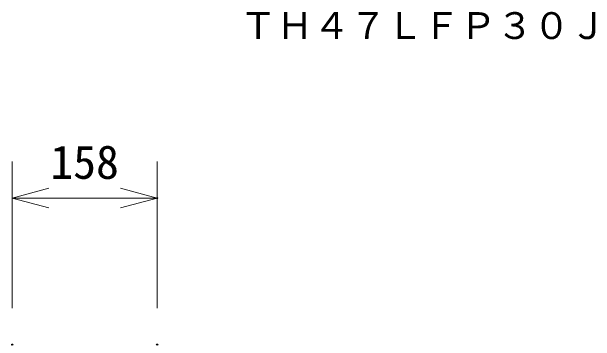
# Model space of a CAD drawing. Units: millimetres, scale not verified. Extents: x -63 to 62, y -56 to 57.
# Drawn here: x 27.09 to 58.92, y 30.45 to 48.45 of the extents above; entities that cross this region are included whole.
import ezdxf
from ezdxf.enums import TextEntityAlignment as Align

# ---------------------------------------------------------------- set-up
doc = ezdxf.new("R2010")
doc.units = ezdxf.units.MM
doc.header["$LTSCALE"] = 0.125
doc.header["$PDMODE"] = 32
doc.header["$PDSIZE"] = 0.0625
doc.layers.add('0-0_0', color=1, linetype='Continuous', lineweight=18)
doc.layers.add('0-4_SUNPO', color=7, linetype='Continuous', lineweight=20)
doc.layers.add('0-1_DEFPOINTS', color=7, linetype='Continuous')
doc.layers.add('0-5_TOUROKU', color=7, linetype='Continuous')
doc.styles.add('ＭＳ ゴシック', font='')
doc.styles.get('ＭＳ ゴシック').set_extended_font_data('MS Gothic')

# ---------------------------------------------------------------- blocks, each defined once
blk = doc.blocks.new('_OPEN30')
at = {"layer": '0-0_0', "color": 7, "lineweight": 20}
blk.add_line((0, 0), (-1, 0), dxfattribs=at)
blk.add_lwpolyline([(-1, 0.26795), (0, 0), (-1, -0.26795)], dxfattribs=at)
blk = doc.blocks.new('D4')
at = {"layer": '0-1_DEFPOINTS'}
for p in [(28.8362, 43.1993), (20.9362, 35.1993), (28.8362, 35.1993)]:
    blk.add_point(p, dxfattribs=at)
at = {"layer": '0-4_SUNPO'}
for p, q in [((20.9362, 37.1993), (20.9362, 45.1993)), ((28.8362, 37.1993), (28.8362, 45.1993)), ((22.9362, 43.1993), (26.8362, 43.1993))]:
    blk.add_line(p, q, dxfattribs=at)
at = {"layer": '0-4_SUNPO', "xscale": 2, "yscale": 2, "rotation": 180}
blk.add_blockref('_OPEN30', (20.9362, 43.1993), dxfattribs=at)
at = {"layer": '0-4_SUNPO', "xscale": 2, "yscale": 2}
blk.add_blockref('_OPEN30', (28.8362, 43.1993), dxfattribs=at)
at = {"layer": '0-4_SUNPO', "style": 'ＭＳ ゴシック'}
blk.add_text('158', height=1.833, dxfattribs=at).set_placement((23.0112, 43.6993), align=Align.BOTTOM_LEFT)

msp = doc.modelspace()

# ---------------------------------------------------------------- block references
at = {"layer": '0-4_SUNPO'}
msp.add_blockref('D4', (6.1868, -4.9277), dxfattribs=at)

# ---------------------------------------------------------------- texts
at = {"layer": '0-5_TOUROKU', "style": 'ＭＳ ゴシック'}
msp.add_text('ＴＨ４７ＬＦＰ３０Ｊ', height=1.466, dxfattribs=at).set_placement((39.534, 46.5141), align=Align.BOTTOM_LEFT)

doc.saveas('drawing.dxf')
